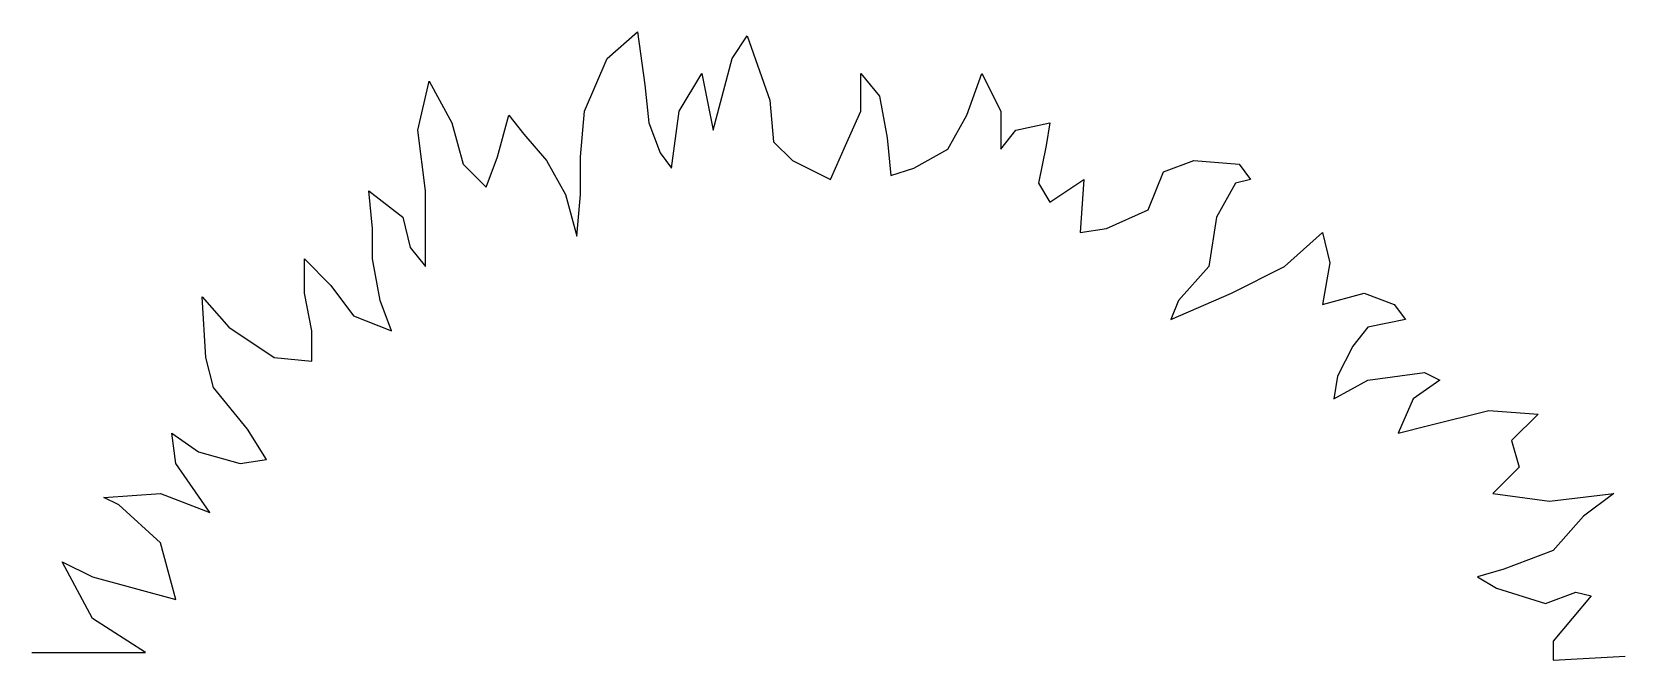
# Model space of a CAD drawing. Header units: millimetres. Extents: x 456.698 to 457.695, y 2610.754 to 2611.148.
import ezdxf

# ---------------------------------------------------------------- set-up
doc = ezdxf.new("R2010")
doc.units = ezdxf.units.MM
doc.header["$LTSCALE"] = 10
doc.layers.add('Vegetais', color=94, linetype='Continuous')

msp = doc.modelspace()

# ---------------------------------------------------------------- linework, layer by layer
at = {"layer": 'Vegetais'}
for p, q in [((457.05806, 2611.13117), (457.07701, 2611.14779)), ((457.07701, 2611.14779), (457.08173, 2611.11461)), ((457.13625, 2611.13117), (457.14569, 2611.1454)), ((457.14569, 2611.1454), (457.15992, 2611.10511)), ((457.04383, 2611.09805), (457.05806, 2611.13117)), ((457.12441, 2611.08616), (457.13625, 2611.13117)), ((457.10307, 2611.09805), (457.11729, 2611.12172)), ((457.11729, 2611.12172), (457.12441, 2611.08616)), ((457.21682, 2611.12172), (457.22866, 2611.1075)), ((457.21682, 2611.09805), (457.21682, 2611.12172)), ((457.28318, 2611.09566), (457.29262, 2611.12172)), ((457.29262, 2611.12172), (457.30446, 2611.09805)), ((456.93958, 2611.08616), (456.94669, 2611.117)), ((456.94669, 2611.117), (456.96086, 2611.09093)), ((457.08173, 2611.11461), (457.08412, 2611.09093)), ((457.15992, 2611.10511), (457.16231, 2611.07904)), ((457.22866, 2611.1075), (457.23338, 2611.08143)), ((456.96086, 2611.09093), (456.96798, 2611.06487)), ((456.98931, 2611.06959), (456.99643, 2611.09566)), ((456.99643, 2611.09566), (457.00593, 2611.08382)), ((457.04144, 2611.06959), (457.04383, 2611.09805)), ((457.08412, 2611.09093), (457.09123, 2611.07198)), ((457.09834, 2611.06248), (457.10307, 2611.09805)), ((457.20732, 2611.07671), (457.21682, 2611.09805)), ((457.27129, 2611.07432), (457.28318, 2611.09566)), ((457.30446, 2611.09805), (457.30446, 2611.07432)), ((457.31396, 2611.08616), (457.3353, 2611.09093)), ((457.3353, 2611.09093), (457.33291, 2611.07671)), ((456.9443, 2611.04826), (456.93958, 2611.08616)), ((457.00593, 2611.08382), (457.0201, 2611.06721)), ((457.23338, 2611.08143), (457.23577, 2611.05776)), ((457.30446, 2611.07432), (457.31396, 2611.08616)), ((457.09123, 2611.07198), (457.09834, 2611.06248)), ((457.16231, 2611.07904), (457.17415, 2611.06721)), ((457.19782, 2611.05537), (457.20732, 2611.07671)), ((457.25, 2611.06248), (457.27129, 2611.07432)), ((457.33291, 2611.07671), (457.32819, 2611.05298)), ((456.96798, 2611.06487), (456.9822, 2611.05064)), ((456.9822, 2611.05064), (456.98931, 2611.06959)), ((457.0201, 2611.06721), (457.03199, 2611.04587)), ((457.04144, 2611.04587), (457.04144, 2611.06959)), ((457.17415, 2611.06721), (457.19782, 2611.05537)), ((457.23577, 2611.05776), (457.25, 2611.06248)), ((457.40638, 2611.06009), (457.42533, 2611.06721)), ((457.42533, 2611.06721), (457.45378, 2611.06487)), ((457.45378, 2611.06487), (457.46089, 2611.05537)), ((457.32819, 2611.05298), (457.3353, 2611.04114)), ((457.3353, 2611.04114), (457.35659, 2611.05537)), ((457.35659, 2611.05537), (457.35425, 2611.02219)), ((457.39688, 2611.03642), (457.40638, 2611.06009)), ((457.45139, 2611.05298), (457.43955, 2611.03169)), ((457.46089, 2611.05537), (457.45139, 2611.05298)), ((456.90874, 2611.04826), (456.93008, 2611.03169)), ((456.91113, 2611.02458), (456.90874, 2611.04826)), ((456.9443, 2611.01747), (456.9443, 2611.04826)), ((457.03199, 2611.04587), (457.03911, 2611.0198)), ((457.03911, 2611.0198), (457.04144, 2611.04587)), ((456.93008, 2611.03169), (456.9348, 2611.01274)), ((457.37081, 2611.02458), (457.39688, 2611.03642)), ((457.43955, 2611.03169), (457.43478, 2611.00085)), ((456.91113, 2611.00563), (456.91113, 2611.02458)), ((457.35425, 2611.02219), (457.37081, 2611.02458)), ((457.48218, 2611.00085), (457.50591, 2611.02219)), ((457.50591, 2611.02219), (457.51063, 2611.00324)), ((456.9348, 2611.01274), (456.9443, 2611.00085)), ((456.9443, 2611.00085), (456.9443, 2611.01747)), ((456.86845, 2611.00563), (456.88506, 2610.98901)), ((456.86845, 2610.98429), (456.86845, 2611.00563)), ((456.91585, 2610.97957), (456.91113, 2611.00563)), ((457.43478, 2611.00085), (457.41583, 2610.97957)), ((457.449, 2610.98429), (457.48218, 2611.00085)), ((457.51063, 2611.00324), (457.50591, 2610.97718)), ((456.80448, 2610.9819), (456.8211, 2610.96295)), ((456.80687, 2610.944), (456.80448, 2610.9819)), ((456.87322, 2610.96056), (456.86845, 2610.98429)), ((456.88506, 2610.98901), (456.89929, 2610.97006)), ((457.4111, 2610.96767), (457.449, 2610.98429)), ((457.50591, 2610.97718), (457.53197, 2610.98429)), ((457.53197, 2610.98429), (457.55092, 2610.97718)), ((456.92296, 2610.96056), (456.91585, 2610.97957)), ((457.41583, 2610.97957), (457.4111, 2610.96767)), ((457.55092, 2610.97718), (457.55803, 2610.96767)), ((456.8211, 2610.96295), (456.8495, 2610.944)), ((456.89929, 2610.97006), (456.92296, 2610.96056)), ((457.53431, 2610.96295), (457.52486, 2610.95111)), ((457.55803, 2610.96767), (457.53431, 2610.96295)), ((456.87322, 2610.94161), (456.87322, 2610.96056)), ((457.52486, 2610.95111), (457.51536, 2610.93216)), ((456.8116, 2610.92505), (456.80687, 2610.944)), ((456.8495, 2610.944), (456.87322, 2610.94161)), ((457.51536, 2610.93216), (457.51302, 2610.91794)), ((457.53431, 2610.92977), (457.56987, 2610.9345)), ((457.56987, 2610.9345), (457.57937, 2610.92977)), ((456.83294, 2610.89898), (456.8116, 2610.92505)), ((457.51302, 2610.91794), (457.53431, 2610.92977)), ((457.57937, 2610.92977), (457.56276, 2610.91794)), ((457.56276, 2610.91794), (457.55331, 2610.8966)), ((457.55331, 2610.8966), (457.57226, 2610.90137)), ((457.57226, 2610.90137), (457.61016, 2610.91082)), ((457.61016, 2610.91082), (457.64095, 2610.90843)), ((457.64095, 2610.90843), (457.62439, 2610.89187)), ((456.78553, 2610.8966), (456.80215, 2610.88476)), ((456.78792, 2610.87764), (456.78553, 2610.8966)), ((456.84477, 2610.88003), (456.83294, 2610.89898)), ((457.62439, 2610.89187), (457.62911, 2610.87526)), ((456.80215, 2610.88476), (456.82821, 2610.87764)), ((456.80921, 2610.84686), (456.78792, 2610.87764)), ((456.82821, 2610.87764), (456.84477, 2610.88003)), ((457.62911, 2610.87526), (457.61255, 2610.85869)), ((456.74291, 2610.85631), (456.77842, 2610.85869)), ((456.75236, 2610.85158), (456.74291, 2610.85631)), ((456.77842, 2610.82791), (456.75236, 2610.85158)), ((456.77842, 2610.85869), (456.80921, 2610.84686)), ((457.61255, 2610.85869), (457.64806, 2610.85397)), ((457.64806, 2610.85397), (457.68835, 2610.85869)), ((457.68835, 2610.85869), (457.6694, 2610.84447)), ((457.6694, 2610.84447), (457.65045, 2610.82313)), ((456.78792, 2610.79234), (456.77842, 2610.82791)), ((457.65045, 2610.82313), (457.61961, 2610.81129)), ((456.71679, 2610.81607), (456.7358, 2610.80657)), ((456.7358, 2610.7805), (456.71679, 2610.81607)), ((457.61961, 2610.81129), (457.60305, 2610.80657)), ((456.7358, 2610.80657), (456.78792, 2610.79234)), ((457.60305, 2610.80657), (457.61488, 2610.79945)), ((457.61488, 2610.79945), (457.64567, 2610.78995)), ((457.64567, 2610.78995), (457.66467, 2610.79706)), ((457.67412, 2610.79473), (457.65045, 2610.76628)), ((457.66467, 2610.79706), (457.67412, 2610.79473)), ((456.76897, 2610.75916), (456.7358, 2610.7805)), ((457.65045, 2610.76628), (457.65045, 2610.75444)), ((456.69784, 2610.75916), (456.76897, 2610.75916)), ((457.65045, 2610.75444), (457.69546, 2610.75683))]:
    msp.add_line(p, q, dxfattribs=at)

doc.saveas('drawing.dxf')
